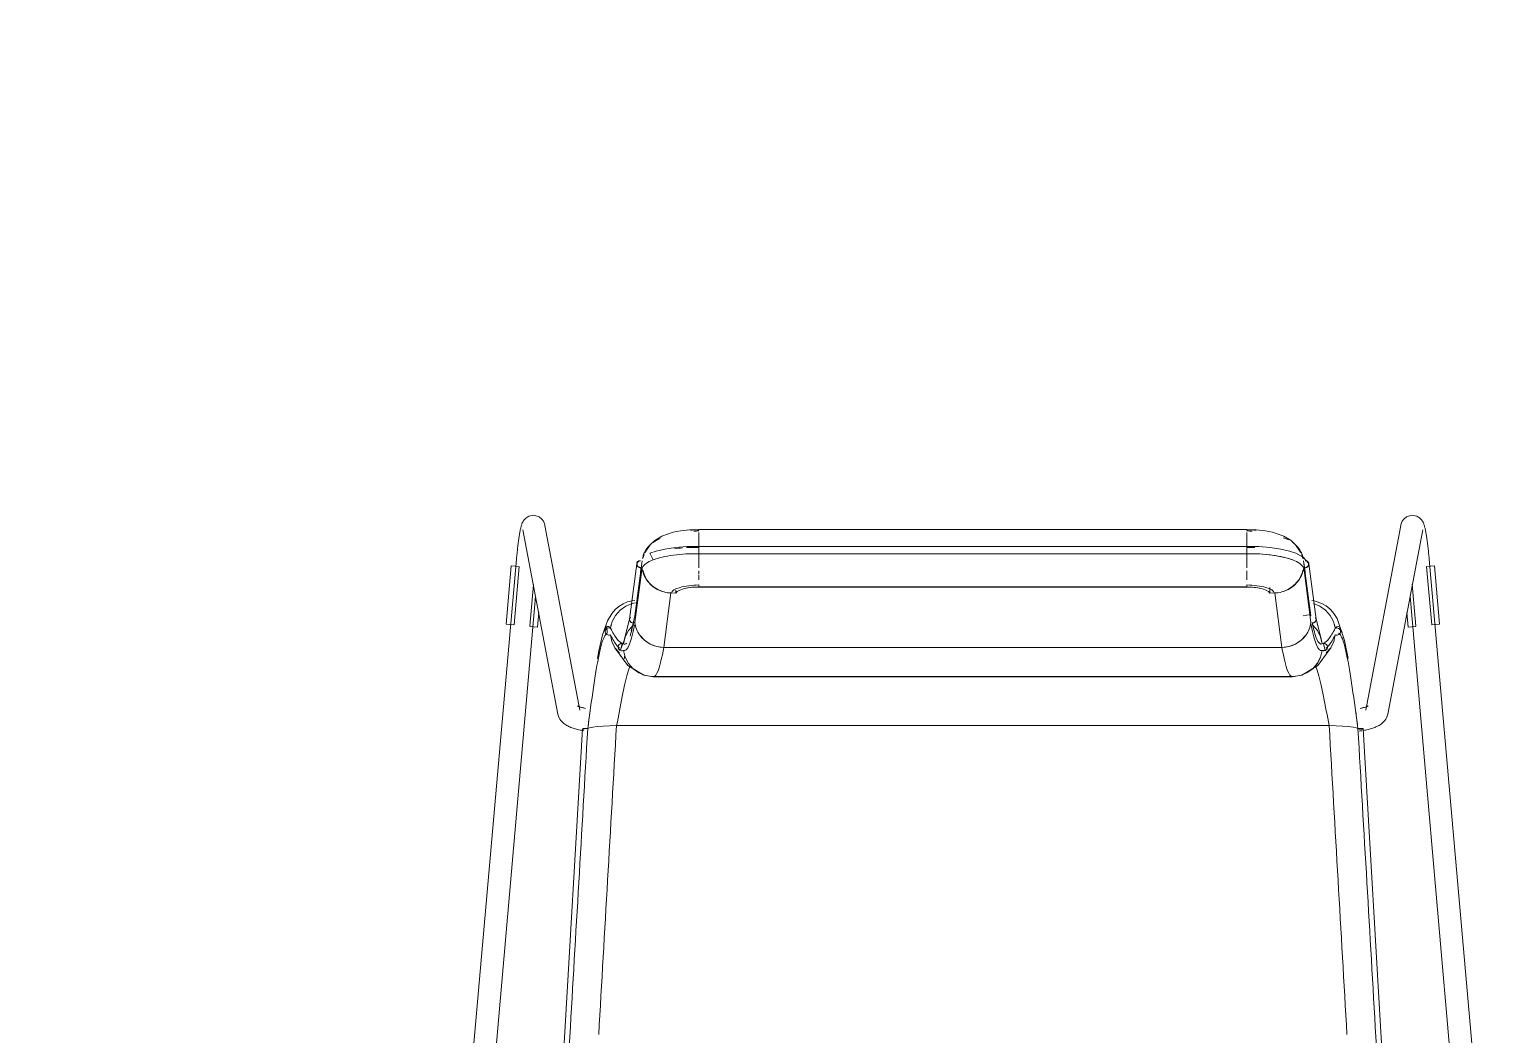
# Model space of a CAD drawing. Header units: millimetres. Extents: x 155927 to 295199, y -4084 to 97293.
# Drawn here: x 227145 to 227937, y 24515 to 25055 of the extents above; entities that cross this region are included whole.
import ezdxf

# ---------------------------------------------------------------- set-up
doc = ezdxf.new("R2010")
doc.units = ezdxf.units.MM
doc.header["$MEASUREMENT"] = 0
doc.layers.add('A-DOOR', color=4, linetype='CONTINUOUS', lineweight=9)
doc.layers.add('I-FURN', color=8, linetype='CONTINUOUS', lineweight=9)

msp = doc.modelspace()

# ---------------------------------------------------------------- linework, layer by layer
at = {"layer": 'A-DOOR'}
msp.add_arc((226452.83, 26038.11), 1010, 270, 0, dxfattribs=at)
at = {"layer": 'I-FURN'}
for p, q in [((227410.61, 24790.88), (227410.31, 24790.32)), ((227411.09, 24791.58), (227410.61, 24790.88)), ((227411.95, 24792.49), (227411.09, 24791.58)), ((227413.6, 24793.53), (227411.95, 24792.49)), ((227416.36, 24794.02), (227413.6, 24793.53)), ((227419.11, 24793.18), (227416.36, 24794.02)), ((227419.11, 24793.18), (227420.69, 24791.86)), ((227420.69, 24791.86), (227421.43, 24790.78)), ((227884.47, 24791.86), (227883.72, 24790.78)), ((227886.05, 24793.18), (227884.47, 24791.86)), ((227886.05, 24793.18), (227888.8, 24794.02)), ((227888.8, 24794.02), (227891.56, 24793.53)), ((227891.56, 24793.53), (227893.21, 24792.49)), ((227893.21, 24792.49), (227894.07, 24791.58)), ((227894.07, 24791.58), (227894.55, 24790.88)), ((227894.55, 24790.88), (227894.85, 24790.32)), ((227408.47, 24782.94), (227408.38, 24782.35)), ((227408.56, 24783.5), (227408.47, 24782.94)), ((227408.66, 24784.06), (227408.56, 24783.5)), ((227408.75, 24784.59), (227408.66, 24784.06)), ((227408.84, 24785.1), (227408.75, 24784.59)), ((227408.94, 24785.6), (227408.84, 24785.1)), ((227409.03, 24786.08), (227408.94, 24785.6)), ((227409.13, 24786.54), (227409.03, 24786.08)), ((227409.23, 24786.98), (227409.13, 24786.54)), ((227409.33, 24787.41), (227409.23, 24786.98)), ((227409.43, 24787.82), (227409.33, 24787.41)), ((227409.54, 24788.22), (227409.43, 24787.82)), ((227409.66, 24788.62), (227409.54, 24788.22)), ((227409.78, 24789.01), (227409.66, 24788.62)), ((227409.92, 24789.42), (227409.78, 24789.01)), ((227410.09, 24789.84), (227409.92, 24789.42)), ((227410.31, 24790.32), (227410.09, 24789.84)), ((227410.46, 24786.19), (227429.27, 24686.9)), ((227421.43, 24790.78), (227421.81, 24789.98)), ((227421.81, 24789.98), (227422.02, 24789.36)), ((227422.02, 24789.36), (227422.16, 24788.84)), ((227422.16, 24788.84), (227422.25, 24788.42)), ((227441.06, 24689.13), (227422.25, 24788.42)), ((227491.27, 24784.83), (227485.22, 24782.7)), ((227495.3, 24785.62), (227491.27, 24784.83)), ((227500.12, 24786.13), (227495.3, 24785.62)), ((227505.15, 24786.24), (227500.12, 24786.13)), ((227505.15, 24786.24), (227505.15, 24786.07)), ((227800.01, 24786.24), (227505.15, 24786.24)), ((227505.15, 24785.94), (227505.15, 24786.22)), ((227505.15, 24782.99), (227505.15, 24784.75)), ((227800.01, 24786.07), (227800.01, 24786.24)), ((227800.01, 24786.24), (227805.04, 24786.13)), ((227800.01, 24786.22), (227800.01, 24785.94)), ((227800.01, 24784.75), (227800.01, 24782.99)), ((227805.04, 24786.13), (227809.86, 24785.62)), ((227809.86, 24785.62), (227813.89, 24784.83)), ((227813.89, 24784.83), (227819.94, 24782.7)), ((227882.91, 24788.42), (227864.1, 24689.13)), ((227875.89, 24686.9), (227894.7, 24786.19)), ((227883, 24788.84), (227882.91, 24788.42)), ((227883.14, 24789.36), (227883, 24788.84)), ((227883.35, 24789.98), (227883.14, 24789.36)), ((227883.72, 24790.78), (227883.35, 24789.98)), ((227894.85, 24790.32), (227895.07, 24789.84)), ((227895.07, 24789.84), (227895.24, 24789.42)), ((227895.24, 24789.42), (227895.38, 24789.01)), ((227895.38, 24789.01), (227895.5, 24788.62)), ((227895.5, 24788.62), (227895.62, 24788.22)), ((227895.62, 24788.22), (227895.73, 24787.82)), ((227895.73, 24787.82), (227895.83, 24787.41)), ((227895.83, 24787.41), (227895.93, 24786.98)), ((227895.93, 24786.98), (227896.03, 24786.54)), ((227896.03, 24786.54), (227896.12, 24786.08)), ((227896.12, 24786.08), (227896.22, 24785.6)), ((227896.22, 24785.6), (227896.32, 24785.1)), ((227896.32, 24785.1), (227896.41, 24784.59)), ((227896.41, 24784.59), (227896.5, 24784.06)), ((227896.5, 24784.06), (227896.6, 24783.5)), ((227896.6, 24783.5), (227896.69, 24782.94)), ((227896.69, 24782.94), (227896.78, 24782.35)), ((227407.43, 24774.96), (227407.35, 24774.23)), ((227407.51, 24775.69), (227407.43, 24774.96)), ((227407.59, 24776.41), (227407.51, 24775.69)), ((227407.67, 24777.12), (227407.59, 24776.41)), ((227407.76, 24777.82), (227407.67, 24777.12)), ((227407.84, 24778.5), (227407.76, 24777.82)), ((227407.93, 24779.18), (227407.84, 24778.5)), ((227408.02, 24779.84), (227407.93, 24779.18)), ((227408.11, 24780.49), (227408.02, 24779.84)), ((227408.2, 24781.13), (227408.11, 24780.49)), ((227408.29, 24781.75), (227408.2, 24781.13)), ((227408.38, 24782.35), (227408.29, 24781.75)), ((227478.86, 24778.02), (227476.18, 24774.12)), ((227481.34, 24780.31), (227478.86, 24778.02)), ((227485.22, 24782.7), (227481.34, 24780.31)), ((227486.87, 24775.77), (227482.18, 24774.68)), ((227492.49, 24776.62), (227486.87, 24775.77)), ((227498.61, 24777.11), (227492.49, 24776.62)), ((227505.15, 24777.2), (227498.61, 24777.11)), ((227505.15, 24780.14), (227505.15, 24782.72)), ((227505.15, 24779.98), (227505.15, 24776.96)), ((227505.15, 24776.96), (227505.15, 24779.97)), ((227800.01, 24777.2), (227505.15, 24777.2)), ((227505.15, 24773.35), (227505.15, 24777.2)), ((227505.15, 24777.2), (227505.15, 24777.13)), ((227505.15, 24777.13), (227505.15, 24776.93)), ((227505.15, 24776.93), (227505.15, 24776.63)), ((227505.15, 24776.63), (227505.15, 24776.24)), ((227505.15, 24776.24), (227505.15, 24775.79)), ((227505.15, 24775.79), (227505.15, 24775.29)), ((227505.15, 24775.29), (227505.15, 24774.79)), ((227800.01, 24782.72), (227800.01, 24780.14)), ((227800.01, 24776.96), (227800.01, 24779.98)), ((227800.01, 24779.97), (227800.01, 24776.96)), ((227800.01, 24777.2), (227800.01, 24773.24)), ((227800.01, 24777.2), (227806.55, 24777.11)), ((227800.01, 24777.13), (227800.01, 24777.2)), ((227800.01, 24776.93), (227800.01, 24777.13)), ((227800.01, 24776.63), (227800.01, 24776.93)), ((227800.01, 24776.24), (227800.01, 24776.63)), ((227800.01, 24775.79), (227800.01, 24776.24)), ((227800.01, 24775.29), (227800.01, 24775.79)), ((227800.01, 24774.79), (227800.01, 24775.29)), ((227806.55, 24777.11), (227812.67, 24776.62)), ((227812.67, 24776.62), (227818.29, 24775.77)), ((227818.29, 24775.77), (227822.98, 24774.68)), ((227819.94, 24782.7), (227823.82, 24780.31)), ((227823.82, 24780.31), (227826.3, 24778.02)), ((227826.3, 24778.02), (227828.98, 24774.12)), ((227896.78, 24782.35), (227896.87, 24781.75)), ((227896.87, 24781.75), (227896.96, 24781.13)), ((227896.96, 24781.13), (227897.05, 24780.49)), ((227897.05, 24780.49), (227897.14, 24779.84)), ((227897.14, 24779.84), (227897.23, 24779.18)), ((227897.23, 24779.18), (227897.32, 24778.5)), ((227897.32, 24778.5), (227897.4, 24777.82)), ((227897.4, 24777.82), (227897.49, 24777.12)), ((227897.49, 24777.12), (227897.57, 24776.41)), ((227897.57, 24776.41), (227897.65, 24775.69)), ((227897.65, 24775.69), (227897.73, 24774.96)), ((227897.73, 24774.96), (227897.81, 24774.23)), ((227406.98, 24770.34), (227368.03, 24327.02)), ((227406.99, 24770.5), (227406.98, 24770.34)), ((227407.06, 24771.25), (227406.99, 24770.5)), ((227407.13, 24772), (227407.06, 24771.25)), ((227407.2, 24772.75), (227407.13, 24772)), ((227407.28, 24773.49), (227407.2, 24772.75)), ((227407.35, 24774.23), (227407.28, 24773.49)), ((227471.7, 24767.93), (227467.85, 24738.15)), ((227474.54, 24769.49), (227470.7, 24739.79)), ((227476.18, 24774.12), (227476.08, 24773.92)), ((227482.18, 24774.68), (227478.72, 24773.51)), ((227478.72, 24773.51), (227480.48, 24769.97)), ((227505.15, 24774.79), (227505.15, 24774.32)), ((227505.15, 24774.32), (227505.15, 24773.9)), ((227505.15, 24773.9), (227505.15, 24773.57)), ((227505.15, 24773.57), (227505.15, 24773.35)), ((227505.15, 24773.27), (227505.15, 24769.45)), ((227505.15, 24769.45), (227505.15, 24773.27)), ((227505.15, 24773.24), (227800.01, 24773.24)), ((227505.15, 24765.7), (227505.15, 24769.26)), ((227800.01, 24774.32), (227800.01, 24774.79)), ((227800.01, 24773.9), (227800.01, 24774.32)), ((227800.01, 24773.57), (227800.01, 24773.9)), ((227800.01, 24773.35), (227800.01, 24773.57)), ((227800.01, 24773.24), (227800.01, 24773.35)), ((227800.01, 24769.45), (227800.01, 24773.27)), ((227800.01, 24773.27), (227800.01, 24769.45)), ((227806.23, 24773.16), (227800.01, 24773.24)), ((227800.01, 24769.26), (227800.01, 24765.7)), ((227812.79, 24772.63), (227806.23, 24773.16)), ((227816.81, 24772.03), (227812.79, 24772.63)), ((227821.24, 24771.07), (227816.81, 24772.03)), ((227824.68, 24769.97), (227821.24, 24771.07)), ((227822.98, 24774.68), (227826.43, 24773.51)), ((227826.43, 24773.51), (227830.55, 24771.33)), ((227828.98, 24774.12), (227829.08, 24773.92)), ((227830.55, 24771.33), (227833.1, 24768.43)), ((227834.46, 24739.79), (227830.62, 24769.49)), ((227830.77, 24768.3), (227831.39, 24763.52)), ((227837.31, 24738.15), (227833.46, 24767.93)), ((227897.81, 24774.23), (227897.88, 24773.49)), ((227897.88, 24773.49), (227897.96, 24772.75)), ((227897.96, 24772.75), (227898.03, 24772)), ((227898.03, 24772), (227898.1, 24771.25)), ((227898.1, 24771.25), (227898.17, 24770.5)), ((227898.17, 24770.5), (227898.18, 24770.34)), ((227937.13, 24327.02), (227898.18, 24770.34)), ((227401.4, 24735.32), (227404.16, 24766.73)), ((227404.16, 24766.73), (227406.21, 24766.55)), ((227405.64, 24734.95), (227408.39, 24766.36)), ((227406.21, 24766.55), (227408.27, 24766.37)), ((227474.52, 24765.95), (227470.68, 24736.25)), ((227474.09, 24765.96), (227473.77, 24763.52)), ((227505.15, 24762.23), (227505.15, 24764.07)), ((227505.15, 24759.25), (227505.15, 24761.71)), ((227800.01, 24764.07), (227800.01, 24762.23)), ((227800.01, 24761.75), (227800.01, 24762.3)), ((227800.01, 24761.71), (227800.01, 24759.25)), ((227830.64, 24765.95), (227834.48, 24736.25)), ((227896.76, 24766.36), (227899.52, 24734.95)), ((227896.89, 24766.37), (227898.95, 24766.55)), ((227898.95, 24766.55), (227901, 24766.73)), ((227901, 24766.73), (227903.76, 24735.32)), ((227416.06, 24756.69), (227414.08, 24734.21)), ((227486.22, 24722.87), (227490.08, 24752.15)), ((227490.08, 24752.15), (227492.8, 24752.08)), ((227492.8, 24753.74), (227492.8, 24752.08)), ((227492.8, 24752.08), (227493.44, 24752.94)), ((227493.44, 24752.94), (227494.79, 24753.73)), ((227494.79, 24753.73), (227496.77, 24754.4)), ((227496.77, 24754.4), (227499.27, 24754.91)), ((227499.27, 24754.91), (227502.12, 24755.23)), ((227502.12, 24755.23), (227505.15, 24755.34)), ((227800.01, 24755.4), (227505.15, 24755.4)), ((227505.15, 24755.34), (227800.01, 24755.34)), ((227800.01, 24755.34), (227803.04, 24755.23)), ((227803.04, 24755.23), (227805.89, 24754.91)), ((227805.89, 24754.91), (227808.39, 24754.4)), ((227808.39, 24754.4), (227810.37, 24753.73)), ((227810.37, 24753.73), (227811.72, 24752.94)), ((227811.72, 24752.94), (227812.36, 24752.08)), ((227812.36, 24752.08), (227812.36, 24755.09)), ((227812.36, 24752.08), (227815.08, 24752.15)), ((227815.08, 24752.15), (227818.94, 24722.87)), ((227891.08, 24734.21), (227889.09, 24756.81)), ((227379.98, 24325.97), (227417.26, 24750.32)), ((227460.11, 24743.26), (227458.37, 24741.29)), ((227462.09, 24744.94), (227460.11, 24743.26)), ((227464.29, 24746.32), (227462.09, 24744.94)), ((227465.79, 24745.09), (227462.7, 24742.91)), ((227466.65, 24747.34), (227464.29, 24746.32)), ((227469.3, 24746.49), (227465.79, 24745.09)), ((227469.16, 24748), (227466.65, 24747.34)), ((227470.58, 24748.15), (227469.16, 24748)), ((227471.04, 24746.86), (227469.3, 24746.49)), ((227469.3, 24746.48), (227471.05, 24746.85)), ((227836.85, 24747.83), (227835.07, 24748.06)), ((227839.37, 24745.09), (227835.86, 24746.49)), ((227840.45, 24746.53), (227836.85, 24747.83)), ((227842.46, 24742.91), (227839.37, 24745.09)), ((227842.72, 24745.19), (227840.45, 24746.53)), ((227844.89, 24743.41), (227842.72, 24745.19)), ((227846.88, 24741.17), (227844.89, 24743.41)), ((227887.88, 24750.47), (227925.17, 24325.97)), ((227418.31, 24733.84), (227419.01, 24741.73)), ((227455.87, 24737.18), (227453.2, 24729.55)), ((227458.37, 24741.29), (227455.87, 24737.18)), ((227458.48, 24736.77), (227457.58, 24733.14)), ((227460.22, 24740.09), (227458.48, 24736.77)), ((227462.7, 24742.91), (227460.22, 24740.09)), ((227467.86, 24738.23), (227464.89, 24726.62)), ((227467.9, 24738.39), (227467.83, 24737.92)), ((227467.83, 24737.92), (227467.9, 24737.45)), ((227468.09, 24738.83), (227467.9, 24738.39)), ((227467.9, 24737.45), (227468.09, 24737.01)), ((227468.38, 24739.21), (227468.09, 24738.83)), ((227468.09, 24737.01), (227468.38, 24736.63)), ((227468.38, 24736.63), (227468.77, 24736.32)), ((227468.77, 24736.32), (227469.22, 24736.13)), ((227469.22, 24736.13), (227469.71, 24736.05)), ((227469.45, 24734.28), (227470.82, 24740.57)), ((227469.71, 24736.05), (227470.21, 24736.09)), ((227470.68, 24736.25), (227470.85, 24735.17)), ((227834.34, 24740.57), (227830.27, 24739.77)), ((227834.31, 24735.17), (227834.48, 24736.25)), ((227834.95, 24736.09), (227835.45, 24736.05)), ((227835.45, 24736.05), (227835.94, 24736.13)), ((227835.94, 24736.13), (227836.39, 24736.32)), ((227836.39, 24736.32), (227836.78, 24736.63)), ((227836.78, 24736.63), (227837.07, 24737.01)), ((227837.26, 24738.39), (227837.07, 24738.83)), ((227837.07, 24737.01), (227837.26, 24737.45)), ((227837.33, 24737.92), (227837.26, 24738.39)), ((227837.26, 24737.45), (227837.33, 24737.92)), ((227837.3, 24738.23), (227840.27, 24726.62)), ((227844.94, 24740.09), (227842.46, 24742.91)), ((227846.68, 24736.77), (227844.94, 24740.09)), ((227847.58, 24733.14), (227846.68, 24736.77)), ((227848.7, 24738.34), (227846.88, 24741.17)), ((227852.69, 24726.63), (227848.7, 24738.34)), ((227886.15, 24741.73), (227886.84, 24733.84)), ((227403.45, 24735.14), (227401.4, 24735.32)), ((227405.51, 24734.96), (227403.45, 24735.14)), ((227416.27, 24734.02), (227414.21, 24734.2)), ((227418.31, 24733.84), (227416.27, 24734.02)), ((227453.2, 24729.55), (227451.31, 24721.03)), ((227454.7, 24731.44), (227454.78, 24731.92)), ((227454.77, 24731.92), (227454.7, 24731.44)), ((227454.76, 24730.95), (227454.7, 24731.44)), ((227454.7, 24731.44), (227454.76, 24730.95)), ((227454.95, 24730.49), (227454.76, 24730.95)), ((227454.76, 24730.95), (227454.94, 24730.49)), ((227454.97, 24732.37), (227454.77, 24731.92)), ((227454.78, 24731.92), (227454.97, 24732.37)), ((227454.94, 24730.49), (227455.23, 24730.09)), ((227455.23, 24730.09), (227454.95, 24730.49)), ((227454.97, 24732.37), (227455.27, 24732.77)), ((227455.27, 24732.77), (227454.97, 24732.37)), ((227455.61, 24729.77), (227455.23, 24730.09)), ((227455.23, 24730.09), (227455.61, 24729.77)), ((227455.66, 24733.08), (227455.27, 24732.77)), ((227455.27, 24732.77), (227455.66, 24733.07)), ((227456.67, 24734.06), (227455.5, 24734.38)), ((227455.5, 24734.38), (227455.7, 24730.53)), ((227456.06, 24729.56), (227455.61, 24729.77)), ((227455.61, 24729.77), (227456.06, 24729.56)), ((227455.66, 24733.07), (227456.12, 24733.27)), ((227456.11, 24733.27), (227455.66, 24733.08)), ((227456.55, 24729.47), (227456.06, 24729.56)), ((227456.06, 24729.56), (227456.55, 24729.47)), ((227456.61, 24733.35), (227456.11, 24733.27)), ((227456.12, 24733.27), (227456.61, 24733.34)), ((227457.05, 24729.5), (227456.55, 24729.47)), ((227456.55, 24729.47), (227457.05, 24729.5)), ((227457.53, 24729.65), (227457.05, 24729.5)), ((227457.05, 24729.5), (227457.53, 24729.65)), ((227457.11, 24733.3), (227457.58, 24733.14)), ((227457.58, 24733.14), (227457.11, 24733.3)), ((227458.32, 24726.04), (227457.53, 24729.65)), ((227457.53, 24729.65), (227458.31, 24726.04)), ((227457.58, 24733.14), (227457.98, 24735.21)), ((227465.43, 24728.48), (227464.54, 24724.77)), ((227467.18, 24731.88), (227465.43, 24728.48)), ((227469.69, 24734.75), (227467.18, 24731.88)), ((227468.69, 24731.85), (227469.45, 24734.28)), ((227470.18, 24735.18), (227469.69, 24734.75)), ((227473.31, 24729.48), (227475.79, 24726.74)), ((227829.36, 24726.74), (227831.85, 24729.48)), ((227835.47, 24734.75), (227834.89, 24735.25)), ((227837.98, 24731.88), (227835.47, 24734.75)), ((227839.73, 24728.48), (227837.98, 24731.88)), ((227840.62, 24724.77), (227839.73, 24728.48)), ((227847.63, 24729.65), (227846.84, 24726.04)), ((227846.85, 24726.04), (227847.63, 24729.65)), ((227847.18, 24735.21), (227847.58, 24733.14)), ((227847.58, 24733.14), (227848.05, 24733.3)), ((227848.05, 24733.3), (227847.58, 24733.14)), ((227848.11, 24729.5), (227847.63, 24729.65)), ((227847.63, 24729.65), (227848.11, 24729.5)), ((227848.55, 24733.35), (227848.05, 24733.3)), ((227848.05, 24733.3), (227848.55, 24733.34)), ((227848.61, 24729.47), (227848.11, 24729.5)), ((227848.11, 24729.5), (227848.61, 24729.47)), ((227849.05, 24733.27), (227848.55, 24733.35)), ((227848.55, 24733.34), (227849.04, 24733.27)), ((227849.1, 24729.56), (227848.61, 24729.47)), ((227848.61, 24729.47), (227849.1, 24729.56)), ((227849.04, 24733.27), (227849.5, 24733.07)), ((227849.5, 24733.08), (227849.05, 24733.27)), ((227849.55, 24729.77), (227849.1, 24729.56)), ((227849.1, 24729.56), (227849.55, 24729.77)), ((227849.89, 24732.77), (227849.5, 24733.08)), ((227849.5, 24733.07), (227849.89, 24732.77)), ((227849.92, 24730.09), (227849.55, 24729.77)), ((227849.55, 24729.77), (227849.93, 24730.09)), ((227849.89, 24732.77), (227850.19, 24732.37)), ((227850.19, 24732.37), (227849.89, 24732.77)), ((227850.21, 24730.49), (227849.92, 24730.09)), ((227849.93, 24730.09), (227850.22, 24730.49)), ((227850.19, 24732.37), (227850.38, 24731.92)), ((227850.39, 24731.92), (227850.19, 24732.37)), ((227850.39, 24730.95), (227850.21, 24730.49)), ((227850.22, 24730.49), (227850.4, 24730.95)), ((227850.38, 24731.92), (227850.45, 24731.44)), ((227850.46, 24731.44), (227850.39, 24731.92)), ((227850.45, 24731.44), (227850.39, 24730.95)), ((227850.4, 24730.95), (227850.46, 24731.44)), ((227888.89, 24734.02), (227886.84, 24733.84)), ((227890.95, 24734.2), (227888.89, 24734.02)), ((227901.71, 24735.14), (227899.65, 24734.96)), ((227903.76, 24735.32), (227901.71, 24735.14)), ((227451.31, 24721.03), (227450.57, 24716.97)), ((227458.31, 24726.04), (227459.95, 24722.71)), ((227459.96, 24722.72), (227458.32, 24726.04)), ((227459.9, 24722.64), (227459.01, 24724.39)), ((227466.88, 24713.1), (227459.9, 24722.64)), ((227459.95, 24722.71), (227462.35, 24719.88)), ((227462.35, 24719.88), (227459.96, 24722.71)), ((227461.76, 24723.51), (227461.69, 24723.02)), ((227461.69, 24723.02), (227461.76, 24722.52)), ((227461.7, 24723.02), (227461.76, 24723.51)), ((227461.76, 24722.53), (227461.7, 24723.02)), ((227461.76, 24723.51), (227461.95, 24723.97)), ((227461.95, 24723.97), (227461.76, 24723.51)), ((227461.95, 24722.06), (227461.76, 24722.53)), ((227461.76, 24722.52), (227461.95, 24722.06)), ((227461.95, 24723.97), (227462.25, 24724.37)), ((227462.24, 24724.37), (227461.95, 24723.97)), ((227462.25, 24721.66), (227461.95, 24722.06)), ((227461.95, 24722.06), (227462.24, 24721.66)), ((227462.63, 24724.69), (227462.24, 24724.37)), ((227462.24, 24721.66), (227462.63, 24721.35)), ((227462.25, 24724.37), (227462.63, 24724.68)), ((227462.63, 24721.35), (227462.25, 24721.66)), ((227463.08, 24724.89), (227462.63, 24724.69)), ((227462.63, 24724.68), (227463.08, 24724.88)), ((227463.08, 24721.15), (227462.63, 24721.35)), ((227462.63, 24721.35), (227463.08, 24721.14)), ((227464.89, 24726.62), (227462.72, 24721.29)), ((227463.86, 24725.05), (227463.02, 24721.16)), ((227463.08, 24724.88), (227463.57, 24724.97)), ((227463.57, 24724.97), (227463.08, 24724.89)), ((227463.57, 24721.06), (227463.08, 24721.15)), ((227463.08, 24721.14), (227463.57, 24721.06)), ((227463.57, 24724.97), (227464.07, 24724.93)), ((227464.07, 24724.93), (227463.57, 24724.97)), ((227464.07, 24721.1), (227463.57, 24721.06)), ((227463.57, 24721.06), (227464.07, 24721.1)), ((227464.07, 24724.93), (227464.54, 24724.77)), ((227464.54, 24724.77), (227464.07, 24724.93)), ((227464.54, 24721.26), (227464.07, 24721.1)), ((227464.07, 24721.1), (227464.54, 24721.26)), ((227464.54, 24721.26), (227465.43, 24717.55)), ((227475.79, 24726.74), (227478.91, 24724.66)), ((227478.91, 24724.66), (227482.45, 24723.35)), ((227482.45, 24723.35), (227486.22, 24722.87)), ((227818.94, 24722.87), (227486.22, 24722.87)), ((227486.22, 24722.87), (227818.94, 24722.87)), ((227818.94, 24722.87), (227822.71, 24723.35)), ((227822.71, 24723.35), (227826.25, 24724.66)), ((227826.25, 24724.66), (227829.36, 24726.74)), ((227838.27, 24713.1), (227845.26, 24722.64)), ((227839.56, 24721.25), (227842.44, 24721.29)), ((227839.73, 24717.55), (227840.62, 24721.26)), ((227840.27, 24726.62), (227840.59, 24724.75)), ((227840.62, 24724.77), (227841.09, 24724.93)), ((227841.09, 24724.93), (227840.62, 24724.77)), ((227841.09, 24721.1), (227840.62, 24721.26)), ((227840.62, 24721.26), (227841.09, 24721.1)), ((227841.09, 24724.93), (227841.59, 24724.97)), ((227841.59, 24724.97), (227841.09, 24724.93)), ((227841.59, 24721.06), (227841.09, 24721.1)), ((227841.09, 24721.1), (227841.59, 24721.06)), ((227842.14, 24721.16), (227841.3, 24725.05)), ((227841.59, 24724.97), (227842.08, 24724.88)), ((227842.08, 24724.89), (227841.59, 24724.97)), ((227842.08, 24721.15), (227841.59, 24721.06)), ((227841.59, 24721.06), (227842.08, 24721.14)), ((227842.53, 24724.69), (227842.08, 24724.89)), ((227842.08, 24724.88), (227842.53, 24724.68)), ((227842.53, 24721.35), (227842.08, 24721.15)), ((227842.08, 24721.14), (227842.53, 24721.35)), ((227842.92, 24724.37), (227842.53, 24724.69)), ((227842.53, 24724.68), (227842.91, 24724.37)), ((227842.91, 24721.66), (227842.53, 24721.35)), ((227842.53, 24721.35), (227842.92, 24721.66)), ((227845.2, 24722.72), (227842.8, 24719.88)), ((227842.81, 24719.88), (227845.21, 24722.71)), ((227842.91, 24724.37), (227843.21, 24723.97)), ((227843.21, 24722.06), (227842.91, 24721.66)), ((227843.21, 24723.97), (227842.92, 24724.37)), ((227842.92, 24721.66), (227843.21, 24722.06)), ((227843.21, 24723.97), (227843.39, 24723.51)), ((227843.4, 24723.51), (227843.21, 24723.97)), ((227843.39, 24722.53), (227843.21, 24722.06)), ((227843.21, 24722.06), (227843.4, 24722.52)), ((227843.39, 24723.51), (227843.46, 24723.02)), ((227843.46, 24723.02), (227843.39, 24722.53)), ((227843.47, 24723.02), (227843.4, 24723.51)), ((227843.4, 24722.52), (227843.47, 24723.02)), ((227846.84, 24726.04), (227845.2, 24722.72)), ((227845.21, 24722.71), (227846.85, 24726.04)), ((227845.26, 24722.64), (227846.15, 24724.39)), ((227854.59, 24716.97), (227852.69, 24726.63)), ((227467.19, 24714.16), (227465.43, 24717.55)), ((227465.43, 24717.55), (227467.18, 24714.15)), ((227475.54, 24707.99), (227466.88, 24713.1)), ((227467.18, 24714.15), (227469.69, 24711.28)), ((227469.69, 24711.29), (227467.19, 24714.16)), ((227829.62, 24707.99), (227838.27, 24713.1)), ((227837.97, 24714.16), (227835.47, 24711.29)), ((227835.47, 24711.28), (227837.98, 24714.15)), ((227839.72, 24717.55), (227837.97, 24714.16)), ((227837.98, 24714.15), (227839.73, 24717.55)), ((227472.83, 24709.12), (227469.69, 24711.29)), ((227469.69, 24711.28), (227472.83, 24709.11)), ((227475.69, 24707.92), (227472.51, 24709.29)), ((227476.4, 24707.75), (227472.83, 24709.12)), ((227472.83, 24709.11), (227476.4, 24707.74)), ((227480.73, 24707.12), (227475.69, 24707.92)), ((227480.19, 24707.27), (227476.4, 24707.75)), ((227476.4, 24707.74), (227480.19, 24707.27)), ((227824.97, 24707.27), (227480.19, 24707.27)), ((227480.19, 24707.27), (227824.97, 24707.27)), ((227480.72, 24707.12), (227785.52, 24707.12)), ((227785.52, 24707.12), (227824.43, 24707.12)), ((227824.43, 24707.12), (227829.47, 24707.92)), ((227828.76, 24707.75), (227824.97, 24707.27)), ((227824.97, 24707.27), (227828.76, 24707.74)), ((227832.33, 24709.12), (227828.76, 24707.75)), ((227828.76, 24707.74), (227832.33, 24709.11)), ((227829.47, 24707.92), (227832.65, 24709.29)), ((227835.47, 24711.29), (227832.33, 24709.12)), ((227832.33, 24709.11), (227835.47, 24711.28)), ((227439.84, 24691.36), (227439.87, 24691.35)), ((227439.87, 24691.35), (227439.94, 24691.3)), ((227439.94, 24691.3), (227440.03, 24691.26)), ((227440.03, 24691.26), (227440.18, 24691.18)), ((227440.18, 24691.18), (227440.37, 24691.09)), ((227440.37, 24691.09), (227440.61, 24691)), ((227440.61, 24691), (227440.87, 24690.9)), ((227440.87, 24690.9), (227441.18, 24690.79)), ((227441.18, 24690.79), (227441.51, 24690.68)), ((227441.51, 24690.68), (227441.88, 24690.58)), ((227441.88, 24690.58), (227442.27, 24690.47)), ((227442.27, 24690.47), (227442.69, 24690.36)), ((227442.69, 24690.36), (227443.14, 24690.26)), ((227443.14, 24690.26), (227443.61, 24690.16)), ((227443.61, 24690.16), (227444.1, 24690.06)), ((227861.55, 24690.16), (227861.06, 24690.06)), ((227862.02, 24690.26), (227861.55, 24690.16)), ((227862.46, 24690.36), (227862.02, 24690.26)), ((227862.89, 24690.47), (227862.46, 24690.36)), ((227863.28, 24690.58), (227862.89, 24690.47)), ((227863.65, 24690.68), (227863.28, 24690.58)), ((227863.98, 24690.79), (227863.65, 24690.68)), ((227864.28, 24690.9), (227863.98, 24690.79)), ((227864.55, 24691), (227864.28, 24690.9)), ((227864.79, 24691.09), (227864.55, 24691)), ((227864.98, 24691.18), (227864.79, 24691.09)), ((227865.13, 24691.26), (227864.98, 24691.18)), ((227865.22, 24691.3), (227865.13, 24691.26)), ((227865.29, 24691.35), (227865.22, 24691.3)), ((227865.32, 24691.36), (227865.29, 24691.35)), ((227429.27, 24686.9), (227429.53, 24685.91)), ((227429.53, 24685.91), (227429.89, 24685.02)), ((227429.89, 24685.02), (227430.33, 24684.23)), ((227430.33, 24684.23), (227430.81, 24683.54)), ((227430.81, 24683.54), (227431.32, 24682.94)), ((227431.32, 24682.94), (227431.85, 24682.42)), ((227431.85, 24682.42), (227432.37, 24681.97)), ((227432.37, 24681.97), (227432.91, 24681.57)), ((227432.91, 24681.57), (227433.44, 24681.21)), ((227433.44, 24681.21), (227433.98, 24680.89)), ((227433.98, 24680.89), (227434.52, 24680.6)), ((227434.52, 24680.6), (227435.07, 24680.32)), ((227435.07, 24680.32), (227435.63, 24680.07)), ((227435.63, 24680.07), (227436.2, 24679.84)), ((227446.23, 24679.64), (227447.97, 24680.01)), ((227447.98, 24680.01), (227446.23, 24679.64)), ((227447.98, 24680.01), (227450.44, 24680.32)), ((227450.47, 24680.32), (227447.98, 24680.01)), ((227450.47, 24680.32), (227453.53, 24680.56)), ((227453.58, 24680.56), (227450.47, 24680.32)), ((227453.57, 24680.56), (227457.05, 24680.71)), ((227457.11, 24680.71), (227453.58, 24680.56)), ((227457.11, 24680.71), (227460.8, 24680.77)), ((227460.88, 24680.77), (227457.11, 24680.71)), ((227844.28, 24680.77), (227460.88, 24680.77)), ((227460.88, 24680.77), (227844.28, 24680.77)), ((227848.05, 24680.71), (227844.28, 24680.77)), ((227844.36, 24680.77), (227848.05, 24680.71)), ((227851.58, 24680.56), (227848.05, 24680.71)), ((227848.11, 24680.71), (227851.59, 24680.56)), ((227854.69, 24680.32), (227851.58, 24680.56)), ((227851.63, 24680.56), (227854.69, 24680.32)), ((227857.18, 24680.01), (227854.69, 24680.32)), ((227854.72, 24680.32), (227857.18, 24680.01)), ((227858.93, 24679.64), (227857.18, 24680.01)), ((227857.19, 24680.01), (227858.93, 24679.64)), ((227869.53, 24680.07), (227868.96, 24679.84)), ((227870.09, 24680.32), (227869.53, 24680.07)), ((227870.64, 24680.6), (227870.09, 24680.32)), ((227871.17, 24680.89), (227870.64, 24680.6)), ((227871.72, 24681.21), (227871.17, 24680.89)), ((227872.25, 24681.57), (227871.72, 24681.21)), ((227872.78, 24681.97), (227872.25, 24681.57)), ((227873.31, 24682.42), (227872.78, 24681.97)), ((227873.84, 24682.94), (227873.31, 24682.42)), ((227874.35, 24683.54), (227873.84, 24682.94)), ((227874.83, 24684.23), (227874.35, 24683.54)), ((227875.27, 24685.02), (227874.83, 24684.23)), ((227875.63, 24685.91), (227875.27, 24685.02)), ((227875.89, 24686.9), (227875.63, 24685.91)), ((227423.18, 24347.14), (227442.46, 24679.05)), ((227436.2, 24679.84), (227436.78, 24679.62)), ((227436.78, 24679.62), (227437.38, 24679.41)), ((227437.38, 24679.41), (227437.98, 24679.22)), ((227437.98, 24679.22), (227438.6, 24679.03)), ((227438.6, 24679.03), (227439.23, 24678.86)), ((227439.23, 24678.86), (227439.87, 24678.7)), ((227439.87, 24678.7), (227440.53, 24678.55)), ((227440.53, 24678.55), (227441.19, 24678.4)), ((227441.19, 24678.4), (227441.87, 24678.27)), ((227441.87, 24678.27), (227442.57, 24678.14)), ((227442.52, 24679), (227442.46, 24679.05)), ((227442.47, 24679.05), (227442.53, 24679)), ((227442.57, 24678.14), (227443.27, 24678.03)), ((227442.71, 24678.95), (227443, 24678.9)), ((227443, 24678.9), (227442.71, 24678.95)), ((227443.03, 24679.2), (227442.73, 24679.16)), ((227442.73, 24679.16), (227443.02, 24679.2)), ((227443, 24678.9), (227443.38, 24678.87)), ((227443.38, 24678.87), (227443, 24678.9)), ((227443.02, 24679.2), (227443.41, 24679.23)), ((227443.41, 24679.23), (227443.03, 24679.2)), ((227443.87, 24679.25), (227443.41, 24679.23)), ((227443.41, 24679.23), (227443.87, 24679.25)), ((227444.36, 24679.26), (227443.87, 24679.25)), ((227443.87, 24679.25), (227444.36, 24679.26)), ((227444.86, 24679.26), (227444.36, 24679.26)), ((227444.36, 24679.26), (227444.86, 24679.26)), ((227445.33, 24679.24), (227444.86, 24679.26)), ((227444.86, 24679.26), (227445.33, 24679.24)), ((227445.33, 24679.24), (227446.23, 24679.64)), ((227446.23, 24679.64), (227445.33, 24679.24)), ((227858.93, 24679.64), (227859.83, 24679.24)), ((227859.83, 24679.24), (227858.93, 24679.64)), ((227860.3, 24679.26), (227859.83, 24679.24)), ((227859.83, 24679.24), (227860.3, 24679.26)), ((227860.8, 24679.26), (227860.3, 24679.26)), ((227860.3, 24679.26), (227860.8, 24679.26)), ((227860.34, 24678.84), (227860.84, 24678.84)), ((227860.84, 24678.84), (227860.34, 24678.84)), ((227861.17, 24677.92), (227860.45, 24677.82)), ((227861.29, 24679.25), (227860.8, 24679.26)), ((227860.8, 24679.26), (227861.29, 24679.25)), ((227860.84, 24678.84), (227861.33, 24678.85)), ((227861.33, 24678.85), (227860.84, 24678.84)), ((227861.89, 24678.03), (227861.17, 24677.92)), ((227861.74, 24679.23), (227861.29, 24679.25)), ((227861.29, 24679.25), (227861.75, 24679.23)), ((227861.33, 24678.85), (227861.78, 24678.87)), ((227861.78, 24678.87), (227861.33, 24678.85)), ((227862.13, 24679.2), (227861.74, 24679.23)), ((227861.75, 24679.23), (227862.13, 24679.2)), ((227861.78, 24678.87), (227862.16, 24678.9)), ((227862.16, 24678.9), (227861.78, 24678.87)), ((227862.43, 24679.16), (227862.13, 24679.2)), ((227862.13, 24679.2), (227862.43, 24679.16)), ((227862.16, 24678.9), (227862.45, 24678.95)), ((227862.45, 24678.95), (227862.16, 24678.9)), ((227862.62, 24679.11), (227862.43, 24679.16)), ((227862.43, 24679.16), (227862.63, 24679.11)), ((227862.45, 24678.95), (227862.63, 24679)), ((227862.64, 24679), (227862.45, 24678.95)), ((227863.28, 24678.27), (227862.59, 24678.14)), ((227862.69, 24679.05), (227862.62, 24679.11)), ((227862.63, 24679.11), (227862.7, 24679.05)), ((227862.63, 24679), (227862.69, 24679.05)), ((227862.7, 24679.05), (227862.64, 24679)), ((227881.98, 24347.14), (227862.7, 24679.05)), ((227863.97, 24678.4), (227863.28, 24678.27)), ((227864.63, 24678.55), (227863.97, 24678.4)), ((227865.29, 24678.7), (227864.63, 24678.55)), ((227865.93, 24678.86), (227865.29, 24678.7)), ((227866.56, 24679.03), (227865.93, 24678.86)), ((227867.18, 24679.22), (227866.56, 24679.03)), ((227867.78, 24679.41), (227867.18, 24679.22)), ((227868.38, 24679.62), (227867.78, 24679.41)), ((227868.96, 24679.84), (227868.38, 24679.62))]:
    msp.add_line(p, q, dxfattribs=at)
for centre, major_axis, ratio, start_param, end_param in [((227505.15, 24781.96), (-12.4, 0), 0.287441, 4.712389, 4.932602), ((227800.01, 24781.96), (12.4, 0), 0.287441, 1.332781, 1.570796), ((227505.15, 24770.49), (0, 15.75), 0.000004, 2.669107, 2.851347), ((227800.01, 24770.49), (0, 15.75), 0.000004, 3.431839, 3.614078), ((227469.8, 24737.92), (1.96, 0), 0.955139, 2.379629, 4.923331), ((227486.35, 24737.94), (15.78, 0), 0.955139, 3.254129, 3.495629), ((227818.81, 24737.94), (15.78, 0), 0.955139, 5.929149, 6.170649), ((227835.36, 24737.92), (1.96, 0), 0.955139, 4.501447, 6.790779), ((227486.35, 24737.94), (15.78, 0), 0.955139, 3.495799, 3.737346), ((227486.35, 24737.94), (15.78, 0), 0.955139, 3.737469, 4.704147), ((227818.81, 24737.94), (15.78, 0), 0.955139, 4.720632, 5.68731), ((227818.81, 24737.94), (15.78, 0), 0.955139, 5.687432, 5.928979)]:
    msp.add_ellipse(centre, major_axis=major_axis, ratio=ratio, start_param=start_param, end_param=end_param, dxfattribs=at)
for points in [[(227500.55, 24785.96), (227502.02, 24786.09), (227503.58, 24786.15), (227505.15, 24786.15)], [(227800.01, 24786.15), (227801.72, 24786.15), (227803.39, 24786.08), (227804.97, 24785.93)], [(227492, 24775.99), (227493.41, 24776.17), (227494.86, 24776.34), (227496.34, 24776.44)], [(227498.55, 24776.56), (227500.73, 24776.67), (227502.93, 24776.71), (227505.15, 24776.67)], [(227800.01, 24776.67), (227801.43, 24776.69), (227802.86, 24776.69), (227804.27, 24776.65)], [(227822.39, 24780.76), (227821.5, 24781.19), (227820.58, 24781.59), (227819.62, 24781.83)], [(227474.72, 24765.94), (227475.08, 24766.67), (227476.39, 24768.07), (227478.85, 24769.34), (227480.31, 24769.91)], [(227474.99, 24770.82), (227475.14, 24771.5), (227475.35, 24772.18), (227475.6, 24772.84)], [(227800.01, 24773.27), (227802.35, 24773.31), (227807, 24773.24), (227813.86, 24772.61), (227820, 24771.5), (227825.07, 24769.97), (227828.77, 24768.07), (227830.08, 24766.67), (227830.44, 24765.94)], [(227829.55, 24772.83), (227829.8, 24772.2), (227829.96, 24771.55), (227830.1, 24770.89)], [(227474.52, 24765.95), (227474.67, 24764.71), (227475.25, 24762.33), (227477.01, 24758.99), (227479.54, 24756.15), (227482.69, 24753.96), (227486.29, 24752.55), (227488.79, 24752.19), (227490.08, 24752.15)], [(227475.61, 24762.36), (227475.35, 24763.04), (227475.18, 24763.73), (227475.04, 24764.44)], [(227476.5, 24760.44), (227476.16, 24761.05), (227475.93, 24761.7), (227475.73, 24762.36)], [(227815.08, 24752.15), (227816.37, 24752.19), (227818.87, 24752.55), (227822.47, 24753.96), (227825.62, 24756.15), (227828.15, 24758.99), (227829.91, 24762.33), (227830.49, 24764.71), (227830.64, 24765.95)], [(227830.18, 24764.43), (227829.87, 24763.04), (227829.36, 24761.68), (227828.67, 24760.42)], [(227831.4, 24765.76), (227831.23, 24765.75), (227831.06, 24765.75), (227830.9, 24765.79)], [(227490.33, 24752.16), (227490.46, 24752.72), (227491.4, 24753.82), (227494.73, 24755.21), (227499.52, 24756.17), (227503.26, 24756.43), (227505.15, 24756.46)], [(227504.32, 24755.39), (227501.54, 24755.33), (227498.99, 24754.97), (227496.78, 24754.45)], [(227800.01, 24756.46), (227803.79, 24756.41), (227811.19, 24755.44), (227814.57, 24753.27), (227814.83, 24752.16)], [(227808.38, 24754.45), (227806.33, 24754.99), (227803.62, 24755.28), (227800.84, 24755.37)], [(227468.07, 24728.92), (227468.73, 24730.82), (227469.39, 24733.62), (227470.05, 24736.67)], [(227464.54, 24724.77), (227465.08, 24724.48), (227465.63, 24724.62), (227466.17, 24725.19)], [(227464.93, 24716.8), (227464.98, 24717.27), (227465.04, 24717.74), (227465.09, 24718.2)], [(227480.19, 24707.27), (227480.37, 24707.17), (227480.55, 24707.12), (227480.72, 24707.12)], [(227824.43, 24707.12), (227824.61, 24707.12), (227824.79, 24707.17), (227824.97, 24707.27)], [(227445.34, 24679.25), (227445.74, 24682.38), (227446.14, 24685.54), (227446.53, 24688.65)], [(227859.81, 24679.25), (227859.43, 24682.31), (227859.04, 24685.4), (227858.65, 24688.46)], [(227451.21, 24514.53), (227454.41, 24569.99), (227457.61, 24625.41), (227460.8, 24680.77)], [(227844.36, 24680.77), (227847.55, 24625.41), (227850.75, 24569.99), (227853.94, 24514.53)], [(227445.33, 24679.24), (227442.11, 24624), (227435.67, 24513.41), (227429.23, 24402.65), (227426.01, 24347.24)], [(227859.83, 24679.24), (227863.05, 24624), (227869.49, 24513.41), (227875.93, 24402.65), (227879.15, 24347.24)]]:
    msp.add_open_spline(points, degree=3, dxfattribs=at)
for points, knots in [([(227479.65, 24778.75), (227478.7, 24777.95), (227477.03, 24776.14), (227475.43, 24773.32), (227474.97, 24771.41), (227474.81, 24770.67)], [0.5, 0.5, 0.5, 0.5, 0.6666667, 0.8333333, 0.9365189, 0.9365189, 0.9365189, 0.9365189]), ([(227484.29, 24781.39), (227483.77, 24781.21), (227482.42, 24780.64), (227481.17, 24779.9), (227480.44, 24779.37)], [0.260519, 0.260519, 0.260519, 0.260519, 0.3333333, 0.4544474, 0.4544474, 0.4544474, 0.4544474]), ([(227830.43, 24770.6), (227830.27, 24771.37), (227829.7, 24773.28), (227828.14, 24776.14), (227826.14, 24778.32), (227824.75, 24779.33), (227824.35, 24779.6)], [0.0592823, 0.0592823, 0.0592823, 0.0592823, 0.1666667, 0.3333333, 0.5, 0.565028, 0.565028, 0.565028, 0.565028]), ([(227473.67, 24769.53), (227473.52, 24769.54), (227473.3, 24769.52), (227473.01, 24769.45), (227472.74, 24769.35), (227472.43, 24769.17), (227472.11, 24768.88), (227471.87, 24768.52), (227471.74, 24768.17), (227471.69, 24767.86), (227471.68, 24767.59), (227471.72, 24767.32), (227471.79, 24767.07), (227471.91, 24766.82), (227472.1, 24766.51), (227472.42, 24766.18), (227472.82, 24765.95), (227473.17, 24765.83), (227473.43, 24765.78), (227473.59, 24765.76), (227473.67, 24765.76)], [0.1111111, 0.1111111, 0.1111111, 0.1111111, 0.1666667, 0.1944444, 0.2222222, 0.2777778, 0.3333333, 0.3888889, 0.4444444, 0.4791667, 0.5138889, 0.5486111, 0.5833333, 0.6180556, 0.6527778, 0.7222222, 0.7916667, 0.8263889, 0.8611111, 0.8888889, 0.8888889, 0.8888889, 0.8888889]), ([(227473.27, 24765.86), (227473.15, 24765.9), (227472.92, 24765.99), (227472.51, 24766.27), (227472.05, 24766.82), (227471.8, 24767.69), (227472.03, 24768.47), (227472.42, 24768.98), (227472.81, 24769.28), (227473.26, 24769.47), (227473.59, 24769.51), (227473.76, 24769.52)], [-0.8125, -0.8125, -0.8125, -0.8125, -0.765625, -0.71875, -0.625, -0.5, -0.375, -0.3125, -0.25, -0.1875, -0.125, -0.125, -0.125, -0.125]), ([(227480.48, 24769.97), (227481.91, 24770.52), (227485.24, 24771.51), (227491.3, 24772.61), (227498.16, 24773.24), (227502.81, 24773.31), (227505.15, 24773.27)], [0.3397465, 0.3397465, 0.3397465, 0.3397465, 0.5, 0.6666667, 0.8333333, 0.9999948, 0.9999948, 0.9999948, 0.9999948]), ([(227830.64, 24765.95), (227830.78, 24765.89), (227830.99, 24765.82), (227831.28, 24765.77), (227831.56, 24765.76), (227831.86, 24765.8), (227832.15, 24765.88), (227832.42, 24765.99), (227832.73, 24766.19), (227833.05, 24766.5), (227833.29, 24766.87), (227833.42, 24767.22), (227833.47, 24767.53), (227833.47, 24767.81), (227833.44, 24768.07), (227833.37, 24768.32), (227833.25, 24768.57), (227833.06, 24768.87), (227832.74, 24769.18), (227832.34, 24769.39), (227831.99, 24769.49), (227831.73, 24769.53), (227831.56, 24769.53), (227831.49, 24769.53)], [0, 0, 0, 0, 0.0555556, 0.0833333, 0.1111111, 0.1666667, 0.1944444, 0.2222222, 0.2777778, 0.3333333, 0.3888889, 0.4444444, 0.4791667, 0.5138889, 0.5486111, 0.5833333, 0.6180556, 0.6527778, 0.7222222, 0.7916667, 0.8263889, 0.8611111, 0.8888889, 0.8888889, 0.8888889, 0.8888889]), ([(227831.4, 24769.52), (227831.57, 24769.51), (227831.85, 24769.47), (227832.24, 24769.33), (227832.65, 24769.07), (227833.11, 24768.55), (227833.36, 24767.69), (227833.13, 24766.9), (227832.74, 24766.37), (227832.35, 24766.05), (227832.05, 24765.91), (227831.89, 24765.86)], [-0.875, -0.875, -0.875, -0.875, -0.8125, -0.765625, -0.71875, -0.625, -0.5, -0.375, -0.3125, -0.25, -0.1875, -0.1875, -0.1875, -0.1875]), ([(227486.55, 24752.7), (227485.32, 24753.02), (227481.8, 24754.45), (227478.49, 24756.92), (227477.35, 24759.07)], [-0.8333333, -0.8333333, -0.8333333, -0.8333333, -0.6666667, -0.3333333, -0.3333333, -0.3333333, -0.3333333]), ([(227827.8, 24759.07), (227826.37, 24757.01), (227823.43, 24754.51), (227819.85, 24752.94), (227818.61, 24752.7)], [-0.6666667, -0.6666667, -0.6666667, -0.6666667, -0.3333333, -0.1666667, -0.1666667, -0.1666667, -0.1666667]), ([(227840.62, 24724.77), (227839.6, 24724.22), (227837.78, 24725.95), (227835.97, 24732.44), (227835.18, 24736.15)], [0, 0, 0, 0, 0.5, 0.8877852, 0.8877852, 0.8877852, 0.8877852]), ([(227445.33, 24679.24), (227446.35, 24686.79), (227448.38, 24702), (227451.43, 24720.44), (227453.87, 24728.74), (227455.29, 24730.34), (227455.7, 24730.53)], [0, 0, 0, 0, 0.25, 0.5, 0.75, 0.8499411, 0.8499411, 0.8499411, 0.8499411]), ([(227453.81, 24730.93), (227454.04, 24731.56), (227455.3, 24734.47), (227456.55, 24734.69), (227457.58, 24733.14)], [0.6929173, 0.6929173, 0.6929173, 0.6929173, 0.75, 1, 1, 1, 1]), ([(227457.53, 24729.65), (227458.7, 24727.24), (227460.32, 24724.59), (227461.95, 24722.92), (227462.41, 24722.52)], [0, 0, 0, 0, 0.5, 0.6963068, 0.6963068, 0.6963068, 0.6963068]), ([(227457.58, 24733.14), (227458.74, 24730.74), (227460.83, 24727.31), (227462.92, 24725.52), (227463.86, 24725.05)], [0, 0, 0, 0, 0.5, 0.9025383, 0.9025383, 0.9025383, 0.9025383]), ([(227464.54, 24721.26), (227465.56, 24720.71), (227467.52, 24722.6), (227469.47, 24730.05), (227470.41, 24734.83)], [0, 0, 0, 0, 0.5, 0.9559775, 0.9559775, 0.9559775, 0.9559775]), ([(227840.62, 24721.26), (227839.6, 24720.71), (227837.64, 24722.6), (227835.69, 24730.05), (227834.75, 24734.83)], [0, 0, 0, 0, 0.5, 0.9559775, 0.9559775, 0.9559775, 0.9559775]), ([(227847.58, 24733.14), (227846.42, 24730.74), (227844.33, 24727.31), (227842.24, 24725.52), (227841.3, 24725.05)], [0, 0, 0, 0, 0.5, 0.9025379, 0.9025379, 0.9025379, 0.9025379]), ([(227847.63, 24729.65), (227846.46, 24727.24), (227844.84, 24724.59), (227843.21, 24722.92), (227842.75, 24722.52)], [0, 0, 0, 0, 0.5, 0.696307, 0.696307, 0.696307, 0.696307]), ([(227851.43, 24730.72), (227851.17, 24731.44), (227849.89, 24734.46), (227848.61, 24734.69), (227847.58, 24733.14)], [0.6866019, 0.6866019, 0.6866019, 0.6866019, 0.75, 1, 1, 1, 1]), ([(227859.83, 24679.24), (227858.81, 24686.79), (227856.78, 24702), (227853.73, 24720.44), (227851.29, 24728.74), (227849.87, 24730.34), (227849.46, 24730.53)], [0, 0, 0, 0, 0.25, 0.5, 0.75, 0.8499412, 0.8499412, 0.8499412, 0.8499412]), ([(227480.73, 24707.12), (227481.55, 24707.12), (227483.39, 24709.5), (227485.22, 24717.14), (227486.22, 24722.87)], [0.0892847, 0.0892847, 0.0892847, 0.0892847, 0.5, 1, 1, 1, 1]), ([(227818.94, 24722.87), (227819.94, 24717.14), (227821.77, 24709.5), (227823.61, 24707.12), (227824.43, 24707.12)], [0, 0, 0, 0, 0.5, 0.9107154, 0.9107154, 0.9107154, 0.9107154]), ([(227460.88, 24680.77), (227461.85, 24686.16), (227463.8, 24696.94), (227466.23, 24707.65), (227467.69, 24711.89), (227468.18, 24713.04)], [0, 0, 0, 0, 0.25, 0.5, 0.625, 0.625, 0.625, 0.625]), ([(227836.98, 24713.04), (227837.47, 24711.89), (227838.93, 24707.65), (227841.36, 24696.94), (227843.31, 24686.16), (227844.28, 24680.77)], [0.375, 0.375, 0.375, 0.375, 0.5, 0.75, 1, 1, 1, 1])]:
    msp.add_open_spline(points, degree=3, knots=knots, dxfattribs=at)

doc.saveas('drawing.dxf')
